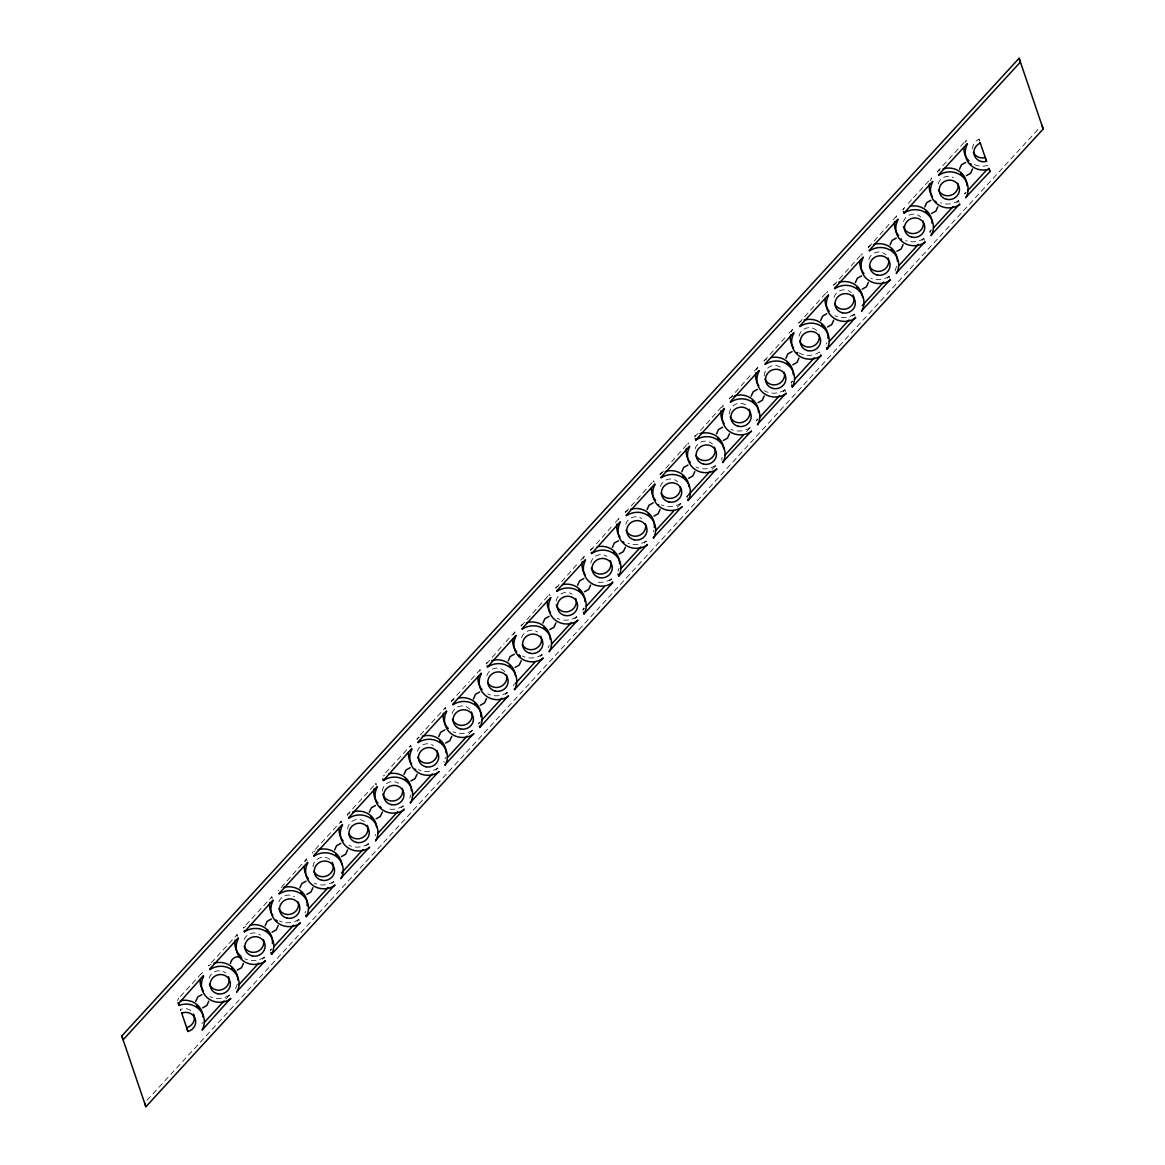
<?xml version="1.0" encoding="UTF-8"?>
<svg xmlns="http://www.w3.org/2000/svg" width="1165" height="1165" viewBox="0 0 1165 1165"><rect width="100%" height="100%" fill="white"/><g stroke="black" fill="none" stroke-linecap="round" stroke-linejoin="round"><path stroke-width="0.75" stroke-dasharray="5 3.75" d="M177.415 1000.546L178.769 998.187M180.342 996.468L202.375 972.469L202.943 974.144M237.66 936.311L237.092 934.636L208.448 965.843A18.917 17.912 -18.7 0 1 211.025 964.372M272.377 898.477L271.809 896.802L243.165 928.024A18.917 17.912 -18.7 0 1 245.757 926.539M307.094 860.644L306.526 858.984L278.129 890.905M341.811 822.825L341.243 821.15L312.599 852.358L312.919 853.319M347.636 815.485L347.316 814.539L375.96 783.317L376.528 784.992M385.615 772.803L410.677 745.498L411.245 747.158M417.07 739.833L418.541 736.921M420.332 734.969L423.914 731.067M425.706 729.115L445.394 707.665L445.889 709.092M451.787 702L451.467 701.053L469.379 681.54M471.155 679.588L480.111 669.831L480.606 671.273M486.431 663.934L504.096 643.706M505.887 641.755L514.828 631.998L515.323 633.44M521.148 626.1L549.545 594.179L550.04 595.606M555.865 588.281L578.889 562.2M580.68 560.249L584.262 556.346L584.757 557.787M590.582 550.448L613.606 524.366M615.397 522.415L618.979 518.512L619.474 519.954M625.299 512.615L653.696 480.694L654.191 482.121M660.016 474.796L688.413 442.86L688.821 444.054M694.733 436.962L723.13 405.027L723.538 406.221M729.363 398.896L752.488 373.062M754.279 371.111L757.847 367.208L758.255 368.402M764.08 361.063L787.205 335.229M788.996 333.277L792.564 329.375L792.972 330.569M798.797 323.229L827.281 291.541L827.689 292.735M833.528 285.41L862.013 253.722L862.406 254.917M868.245 247.577L891.356 221.743M893.147 219.792L896.73 215.889L897.123 217.083M902.962 209.744L904.579 207.326M908.161 203.424L911.744 199.521M913.535 197.569L931.447 178.056L931.767 179.017M937.84 172.391L937.505 171.444L941.087 167.542M942.878 165.59L966.164 140.222L966.484 141.183M225.879 998.958L229.461 995.056L229.796 996.002M262.387 959.174L264.178 957.222L264.513 958.183M270.338 950.844L272.042 948.66M297.104 921.34L298.895 919.389L299.23 920.35M331.821 883.521L333.612 881.57L333.947 882.517M366.553 845.688L368.329 843.737L368.664 844.698M401.27 807.855L403.046 805.903L403.381 806.864M435.987 770.036L437.778 768.085L438.011 768.798M468.913 734.154L472.495 730.251L472.728 730.965M478.64 723.873L480.344 721.688M505.421 694.369L507.212 692.418L507.445 693.131M540.138 656.536L541.929 654.599L542.162 655.312M574.855 618.717L576.646 616.766L576.879 617.479M584.495 608.203L582.718 610.154A18.917 17.912 -18.7 0 0 583.898 607.504M609.572 580.884L611.363 578.932L611.596 579.646M644.289 543.05L646.08 541.099L646.313 541.827M677.215 507.183L680.957 503.761M687.35 498.096L686.869 496.654L688.661 494.703M711.932 469.349L715.674 465.927M746.649 431.516L750.231 427.613L750.872 429.535M758.095 419.05L756.303 421.002A18.917 17.912 -18.7 0 0 757.498 418.366M783.157 391.746L784.948 389.794L785.589 391.702M792.812 381.217L791.02 383.168A18.917 17.912 -18.7 0 0 792.215 380.533M852.591 316.079L854.382 314.128L855.023 316.035M887.308 278.26L889.099 276.309L889.74 278.217M922.025 240.427L923.816 238.475L924.457 240.383M930.296 233.058L929.888 231.864L931.68 229.913M956.742 202.594L958.533 200.642L959.101 202.317M966.105 192.385L964.605 194.031A18.917 17.912 -18.7 0 0 965.246 192.749M147.052 1100.255L1039.457 127.873M972.571 148.96A10.223 9.684 -18.7 0 1 979.022 139.276L979.794 141.562M987.905 165.357L987.905 165.357A18.917 17.912 -18.7 0 1 973.183 164.032M190.725 1010.579A10.223 9.684 -18.7 0 0 180.415 1009.385L180.808 1010.521M979.022 139.276L979.663 141.183M895.579 270.877L895.171 269.683A18.917 17.912 -18.7 0 0 897.137 264.149M819.825 352.442L819.665 351.961A18.917 17.912 -18.7 0 1 798.884 352.777M722.067 460.262L721.586 458.835A18.917 17.912 -18.7 0 0 722.227 457.554M443.836 761.459L444.171 762.42M305.055 913.025L304.968 912.777A18.917 17.912 -18.7 0 0 305.609 911.496M235.621 988.677L235.534 988.43A18.917 17.912 -18.7 0 0 237.5 982.911M180.415 1009.385L180.823 1010.579M479.208 722.358A18.917 17.912 -18.7 0 1 478.553 723.64M472.495 730.251A18.917 17.912 -18.7 0 1 453.025 731.766M444.753 708.946A18.917 17.912 -18.7 0 1 445.394 707.665M451.467 701.053A18.917 17.912 -18.7 0 1 454.059 699.568M513.925 684.525A18.917 17.912 -18.7 0 1 513.27 685.806M507.212 692.418A18.917 17.912 -18.7 0 1 487.742 693.947M479.47 671.113A18.917 17.912 -18.7 0 1 480.111 669.831M486.184 663.22A18.917 17.912 -18.7 0 1 487.436 662.434M549.181 645.337A18.917 17.912 -18.7 0 1 548.001 647.973M541.929 654.599A18.917 17.912 -18.7 0 1 522.459 656.113M513.634 634.648A18.917 17.912 -18.7 0 1 514.828 631.998M520.901 625.387A18.917 17.912 -18.7 0 1 522.153 624.615M619.066 568.258A18.917 17.912 -18.7 0 1 618.076 571.039M611.363 578.932A18.917 17.912 -18.7 0 1 594.776 581.568M583.068 558.982A18.917 17.912 -18.7 0 1 584.262 556.346M590.335 549.734A18.917 17.912 -18.7 0 1 592.927 548.249M653.783 530.425A18.917 17.912 -18.7 0 1 653.347 531.852M646.08 541.099A18.917 17.912 -18.7 0 1 628.022 543.24M618.338 519.808A18.917 17.912 -18.7 0 1 618.979 518.512M625.052 511.901A18.917 17.912 -18.7 0 1 627.644 510.43M965.071 142.581A18.917 17.912 -18.7 0 1 966.164 140.222M958.533 200.642A18.917 17.912 -18.7 0 1 940.475 202.783M930.252 180.691A18.917 17.912 -18.7 0 1 931.447 178.056M937.505 171.444A18.917 17.912 -18.7 0 1 940.097 169.959M576.646 616.766A18.917 17.912 -18.7 0 1 557.176 618.28M548.904 595.461A18.917 17.912 -18.7 0 1 549.545 594.179M555.618 587.568A18.917 17.912 -18.7 0 1 558.21 586.082M750.231 427.613A18.917 17.912 -18.7 0 1 730.761 429.142M721.936 407.677A18.917 17.912 -18.7 0 1 723.13 405.027M729.203 398.415A18.917 17.912 -18.7 0 1 734.693 395.823M784.948 389.794A18.917 17.912 -18.7 0 1 764.167 390.595M756.668 369.844A18.917 17.912 -18.7 0 1 757.847 367.208M763.92 360.582A18.917 17.912 -18.7 0 1 766.512 359.111M854.382 314.128A18.917 17.912 -18.7 0 1 834.912 315.657M826.64 292.823A18.917 17.912 -18.7 0 1 827.281 291.541M833.354 284.93A18.917 17.912 -18.7 0 1 835.946 283.445M826.932 342.699A18.917 17.912 -18.7 0 1 826.378 344.068M791.385 332.01A18.917 17.912 -18.7 0 1 792.564 329.375M798.637 322.763A18.917 17.912 -18.7 0 1 801.229 321.278M889.099 276.309A18.917 17.912 -18.7 0 1 871.041 278.435M861.357 255.004A18.917 17.912 -18.7 0 1 862.013 253.722M868.071 247.097A18.917 17.912 -18.7 0 1 870.663 245.626M930.529 230.568A18.917 17.912 -18.7 0 1 929.888 231.864M923.816 238.475A18.917 17.912 -18.7 0 1 905.758 240.602M896.074 217.171A18.917 17.912 -18.7 0 1 896.73 215.889M902.788 209.278A18.917 17.912 -18.7 0 1 904.04 208.491M687.51 495.373A18.917 17.912 -18.7 0 1 686.869 496.654M680.797 503.28A18.917 17.912 -18.7 0 1 661.327 504.794M653.055 481.975A18.917 17.912 -18.7 0 1 653.696 480.694M659.769 474.068A18.917 17.912 -18.7 0 1 662.361 472.597M715.514 465.447A18.917 17.912 -18.7 0 1 696.044 466.976M687.772 444.142A18.917 17.912 -18.7 0 1 688.413 442.86M694.486 436.249A18.917 17.912 -18.7 0 1 695.738 435.462M270.892 949.329A18.917 17.912 -18.7 0 1 270.251 950.611M264.178 957.222A18.917 17.912 -18.7 0 1 244.723 958.751M236.451 935.917A18.917 17.912 -18.7 0 1 237.092 934.636M298.895 919.389A18.917 17.912 -18.7 0 1 279.44 920.918M271.168 898.084A18.917 17.912 -18.7 0 1 271.809 896.802M375.596 834.475A18.917 17.912 -18.7 0 1 375.057 835.844M368.329 843.737A18.917 17.912 -18.7 0 1 348.874 845.266M340.602 822.432A18.917 17.912 -18.7 0 1 341.243 821.15M347.316 814.539A18.917 17.912 -18.7 0 1 349.908 813.054M333.612 881.57A18.917 17.912 -18.7 0 1 314.157 883.085M305.332 861.619A18.917 17.912 -18.7 0 1 306.526 858.984M313.851 851.586A18.917 17.912 -18.7 0 1 315.191 850.887M229.461 995.056A18.917 17.912 -18.7 0 1 210.006 996.57M201.734 973.751A18.917 17.912 -18.7 0 1 202.375 972.469M202.361 1022.564A18.917 17.912 -18.7 0 1 201.938 1023.846M410.764 795.229A18.917 17.912 -18.7 0 1 409.774 798.01M403.046 805.903A18.917 17.912 -18.7 0 1 386.474 808.539M375.319 784.598A18.917 17.912 -18.7 0 1 375.96 783.317M383.285 775.934A18.917 17.912 -18.7 0 1 384.625 775.22M445.481 757.41A18.917 17.912 -18.7 0 1 445.03 758.823M437.778 768.085A18.917 17.912 -18.7 0 1 418.308 769.599M410.036 746.78A18.917 17.912 -18.7 0 1 410.677 745.498M416.75 738.872A18.917 17.912 -18.7 0 1 419.342 737.401M209.118 978.28A10.223 9.684 -18.7 0 1 225.777 973.023M244.155 939.514A10.223 9.684 -18.7 0 1 260.494 935.189M347.665 828.941A10.223 9.684 -18.7 0 1 365.912 822.971M312.948 866.775A10.223 9.684 -18.7 0 1 331.195 860.804M278.872 901.681A10.223 9.684 -18.7 0 1 294.512 896.817M452.151 713.475A10.223 9.684 -18.7 0 1 470.063 709.485M417.434 751.308A10.223 9.684 -18.7 0 1 433.38 745.513M382.382 791.108A10.223 9.684 -18.7 0 1 398.663 783.331M556.084 600.965A10.223 9.684 -18.7 0 1 572.248 594.194M521.585 637.823A10.223 9.684 -18.7 0 1 537.531 632.027M486.868 675.642A10.223 9.684 -18.7 0 1 504.78 671.652M660.453 486.504A10.223 9.684 -18.7 0 1 677.753 481.829M625.736 524.337A10.223 9.684 -18.7 0 1 641.682 518.542M590.801 563.132A10.223 9.684 -18.7 0 1 606.965 556.36M764.284 376.004A10.223 9.684 -18.7 0 1 781.904 368.344M729.552 413.823A10.223 9.684 -18.7 0 1 747.187 406.177M695.17 448.671A10.223 9.684 -18.7 0 1 712.47 444.011M868.755 259.533A10.223 9.684 -18.7 0 1 886.055 254.858M834.038 297.366A10.223 9.684 -18.7 0 1 851.338 292.692M799.103 336.161A10.223 9.684 -18.7 0 1 816.621 330.525M938.189 183.866A10.223 9.684 -18.7 0 1 953.363 177.59M903.472 221.7A10.223 9.684 -18.7 0 1 920.772 217.04"/><path stroke-width="1.5" d="M473.398 699.087L475.451 694.369L479.631 692.039M195.72 1001.39L197.715 996.992L201.894 994.662M208.768 1001.172L206.773 1005.555L202.608 1007.885M230.437 963.557C230.888 959.465 234.879 956.115 239.014 956.887M243.485 963.338L241.49 967.736L237.325 970.052M265.154 925.724L267.149 921.34L271.329 919.01M278.202 925.505L276.207 929.903L272.042 932.233M299.871 887.905L301.866 883.507L306.046 881.177M312.919 887.686L310.924 892.07L306.759 894.4M334.588 850.071L336.583 845.674L340.762 843.358M347.636 849.853L345.641 854.251L341.476 856.566M369.305 812.238L371.3 807.855L375.479 805.525M382.353 812.02L380.358 816.417L376.193 818.747M404.022 774.405L406.017 770.021L410.197 767.691M417.07 774.201L415.075 778.584L410.91 780.914M438.739 736.586L440.734 732.188L444.913 729.858M451.787 736.367L449.792 740.751L445.627 743.081M486.504 698.534L484.509 702.932L480.344 705.262M508.173 660.919L510.168 656.536L514.347 654.206M521.221 660.701L519.226 665.099L515.061 667.428M542.89 623.1L544.885 618.702L549.065 616.372M555.938 622.882L553.943 627.265L549.778 629.595M577.607 585.267L579.602 580.869L583.782 578.554M590.655 585.048L588.675 589.446L584.495 591.762M612.324 547.434L614.319 543.05L618.499 540.72M625.372 547.215L623.391 551.613L619.212 553.943M647.056 509.615L649.036 505.217L653.216 502.887M660.089 509.396L658.109 513.78L653.929 516.11M681.773 471.781L683.753 467.383L687.933 465.068M694.806 471.563L692.826 475.961L688.646 478.276M716.49 433.948L718.47 429.565L722.649 427.235M729.523 433.729L727.543 438.127L723.363 440.457M751.207 396.129L753.187 391.731L757.367 389.401M764.24 395.911L762.26 400.294L758.08 402.624M785.924 358.296L787.904 353.898L792.083 351.568M798.957 358.077L796.976 362.461L792.797 364.791M820.641 320.462L822.621 316.079L826.801 313.749M833.674 320.244L831.694 324.642L827.514 326.972M855.358 282.629L857.338 278.246L861.518 275.916M868.391 282.425L866.411 286.808L862.231 289.138M890.075 244.81L892.055 240.412L896.235 238.082M903.108 244.592L901.127 248.975L896.948 251.305M924.792 206.977L926.772 202.579L930.952 200.264M937.825 206.758L935.845 211.156L931.665 213.472M959.509 169.143L961.489 164.76L965.668 162.43M972.557 168.925L970.562 173.323L966.382 175.653M121.801 1035.991L1019.113 58.25L1043.199 129.009L145.887 1106.75L121.801 1035.991L123.097 1039.806L1020.409 62.065L1019.113 58.25M203.424 975.571L178.493 1003.72L179.06 1005.395A18.917 17.912 -18.7 0 1 199.739 1009.851A18.917 17.912 -18.7 0 1 202.113 1030.093L230.597 998.39M209.583 969.193L238.228 937.985M244.053 930.646L244.461 931.84L272.945 900.152M279.017 893.54L307.662 862.318M313.735 855.707L342.379 824.5M348.452 817.874L377.096 786.666M382.761 778.861L383.329 780.521L411.726 748.6M417.885 742.221L446.53 711.014M452.603 704.388L481.247 673.181M487.072 665.841L487.48 667.035L515.964 635.347M522.037 628.736L550.681 597.514M556.754 590.903L585.398 559.695M591.223 552.356L591.631 553.55L620.115 521.862M626.188 515.25L654.832 484.028M660.904 477.417L689.549 446.21M695.301 438.637L695.782 440.064L724.266 408.376M730.338 401.765L758.983 370.543M765.056 363.931L793.7 332.724M799.773 326.098L828.417 294.891M834.49 288.279L863.134 257.057M869.207 250.446L897.851 219.224M903.516 211.418L904.084 213.093L932.568 181.405M938.64 174.794L967.285 143.572M204.399 1022.36L224.102 1000.91M239.116 984.542L258.819 963.076M273.833 946.708L293.536 925.243M308.55 908.875L328.253 887.424M341.476 872.993L362.97 849.591M377.984 833.223L397.687 811.757M412.701 795.389L432.404 773.924M447.418 757.556L467.121 736.105M482.135 719.737L501.838 698.272M515.061 683.855L534.764 662.39M551.569 644.07L571.272 622.62M586.286 606.251L604.198 586.738M621.003 568.418L640.706 546.953M655.72 530.585L673.632 511.085M688.661 494.703L710.14 471.301M725.169 454.933L743.066 435.419M759.886 417.099L779.574 395.649M794.603 379.266L814.291 357.815M829.32 341.447L849.008 319.982M862.246 305.565L883.725 282.148M898.754 265.78L918.442 244.33M933.471 227.961L953.159 206.496M967.62 190.74L987.206 169.391M236.67 991.779L265.314 960.572M270.906 952.519L271.547 954.426L300.031 922.738M305.783 915.166L306.264 916.607L334.748 884.905M340.821 878.293L369.465 847.086M375.538 840.46L404.109 809.02M410.255 802.641L438.899 771.419M444.972 764.808L473.616 733.601M479.368 726.028L479.849 727.455L508.333 695.767M514.333 688.908L514.566 689.622L543.05 657.934M549.123 651.322L577.767 620.1M583.447 612.295L584 613.97L612.644 582.762L612.324 581.801M617.989 573.996L618.717 576.136L647.201 544.448M653.274 537.837L681.918 506.615M687.918 499.77L688.151 500.484L716.635 468.796M722.708 462.17L751.367 430.963M757.425 424.351L786.084 393.129M791.661 385.091L792.317 386.998L820.961 355.776L820.626 354.83M826.538 347.738L827.034 349.165L855.518 317.477M861.576 310.866L890.235 279.644M896.307 273.032L924.952 241.825M931.024 235.199L959.669 203.992M965.741 197.38L990.017 171.575L988.881 168.226M961.868 174.706L961.14 173.803L961.649 174.663M935.437 201.181L936.092 202.011M926.058 211.418L927.224 212.467M891.342 249.237L892.463 250.373L891.589 249.47M796.569 352.5L797.443 353.097L796.569 352.646M752.474 400.556L753.595 401.692M717.756 438.39L718.878 439.525M683.04 476.208L684.204 477.271M648.322 514.042L649.196 515.134M544.157 627.527L545.337 628.59M509.44 665.361L510.416 666.424M415.774 769.745L414.973 769.118M379.965 806.457L381.13 807.505M370.572 816.68L371.752 817.728M371.679 817.801L370.805 816.883M335.855 854.498L336.991 855.649M301.138 892.332L302.07 893.366M276.833 921.034L276.003 920.321L276.731 920.962M266.421 930.165L267.309 931.243M198.079 1006.953L196.958 1005.934L198.152 1006.88M900.793 239.043L901.623 239.946L901.098 239.16M658.764 504.926L658.647 504.794M518.978 655.211L519.546 655.939L518.964 655.342M276.688 920.627L275.974 920.19M578.932 590.043L579.762 590.786M927.02 212.481L926.364 211.593M336.7 855.547L336.175 854.688M856.872 287.216L857.44 288.032L856.668 287.406M821.995 325.181L823.073 325.952M787.438 362.868L788.356 363.786M717.902 438.535L718.441 439.336L717.946 438.768M683.01 476.325L684.044 477.169M648.279 514.129L649.327 515.003M579.034 589.854L580.039 590.728M544.157 627.673L545.162 628.459M509.6 665.506L509.804 665.914M474.985 703.325L475.713 703.995L474.781 703.529M441.142 742.003L440.006 741.013L440.894 742.105M406.265 779.909L405.318 778.861L406.469 779.909M301.109 892.448L302.157 893.293M266.377 930.238L267.44 931.126M197.147 1005.977L198.006 1006.778M623.304 541.754L623.857 542.642M241.403 957.878L241.738 958.591L241.242 957.994M892.142 250.271L891.385 249.587M197.817 1006.866L197.045 1006.05M961.14 173.891L961.635 174.648L960.834 173.818M613.97 552.094L614.406 552.822L613.62 552.195M232.126 968.261L232.49 969.003L231.733 968.304M440.035 741.202L440.821 742.047L440.108 741.29M405.566 779.414L406.134 779.895L405.289 778.992M797.413 353.068L796.875 353.01M509.658 665.885L510.459 666.322M648.424 514.464L649.094 515.047L648.337 514.231M266.523 930.544L267.207 931.17L266.45 930.354M752.503 400.876L753.493 401.648L752.43 400.644M970.416 163.726L971.027 164.352L970.299 163.683M787.234 362.956L788.021 363.771L787.19 363.029M926.088 211.724L926.728 212.336L926.029 211.52M683.054 476.529L683.753 477.184L683.083 476.441M823.029 325.894L821.893 325.05M544.172 627.818L544.827 628.445L544.186 627.717M980.187 142.698L986.551 161.382A10.223 9.684 -18.7 0 1 974.348 155.338A10.223 9.684 -18.7 0 1 980.318 143.091L980.158 142.625M990.017 171.575L989.202 169.187A18.917 17.912 -18.7 0 1 969.382 163.799A18.917 17.912 -18.7 0 1 967.445 144.052M181.594 1012.807L187.944 1031.476A10.223 9.684 -18.7 0 0 195.21 1018.807A10.223 9.684 -18.7 0 0 181.711 1013.201L181.551 1012.72M1041.903 125.194L1043.199 129.009M986.551 161.382L985.255 157.566A10.223 9.684 -18.7 0 1 973.372 152.295M178.085 1002.526L179.06 1005.395M187.944 1031.476L186.648 1027.661A10.223 9.684 -18.7 0 0 193.55 1014.074M144.591 1102.935L145.887 1106.75M487.48 667.035A18.917 17.912 -18.7 0 1 510.62 667.88A18.917 17.912 -18.7 0 1 514.566 689.622M508.493 696.248A18.917 17.912 -18.7 0 1 485.368 695.403A18.917 17.912 -18.7 0 1 481.407 673.661M452.763 704.869A18.917 17.912 -18.7 0 1 475.903 705.713A18.917 17.912 -18.7 0 1 479.849 727.455M473.776 734.067A18.917 17.912 -18.7 0 1 450.651 733.222A18.917 17.912 -18.7 0 1 446.69 711.48M458.5 698.068A18.917 17.912 -18.7 0 1 480.723 716.591M448.307 728.46A18.917 17.912 -18.7 0 1 443.428 713.198M491.674 660.628A18.917 17.912 -18.7 0 1 515.44 675.685M482.033 689.578A18.917 17.912 -18.7 0 1 477.941 676.88M522.197 629.216A18.917 17.912 -18.7 0 1 545.337 630.061A18.917 17.912 -18.7 0 1 549.283 651.803M543.21 658.414A18.917 17.912 -18.7 0 1 520.085 657.57A18.917 17.912 -18.7 0 1 516.124 635.828M526.391 622.794A18.917 17.912 -18.7 0 1 550.23 639.396M516.75 651.745A18.917 17.912 -18.7 0 1 512.658 639.046M626.348 515.731A18.917 17.912 -18.7 0 1 649.488 516.576A18.917 17.912 -18.7 0 1 653.434 538.317M647.376 544.929A18.917 17.912 -18.7 0 1 624.236 544.084A18.917 17.912 -18.7 0 1 620.275 522.342M591.631 553.55A18.917 17.912 -18.7 0 1 614.771 554.394A18.917 17.912 -18.7 0 1 618.717 576.136M612.644 582.762A18.917 17.912 -18.7 0 1 589.519 581.918A18.917 17.912 -18.7 0 1 585.558 560.176M597.368 546.749A18.917 17.912 -18.7 0 1 619.663 563.744M585.267 574.942A18.917 17.912 -18.7 0 1 582.296 561.88M630.542 509.309A18.917 17.912 -18.7 0 1 654.308 527.454M619.984 537.109A18.917 17.912 -18.7 0 1 617.013 524.046M968.945 160.901A18.917 17.912 -18.7 0 1 963.95 147.78M938.801 175.26A18.917 17.912 -18.7 0 1 961.94 176.104A18.917 17.912 -18.7 0 1 965.901 197.846M959.829 204.472A18.917 17.912 -18.7 0 1 936.689 203.627A18.917 17.912 -18.7 0 1 932.728 181.886M943.009 168.852A18.917 17.912 -18.7 0 1 966.833 185.453M932.451 196.652A18.917 17.912 -18.7 0 1 929.481 183.589M556.914 591.383A18.917 17.912 -18.7 0 1 580.053 592.228A18.917 17.912 -18.7 0 1 584 613.97M577.927 620.581A18.917 17.912 -18.7 0 1 554.802 619.736A18.917 17.912 -18.7 0 1 550.841 597.995M562.651 584.582A18.917 17.912 -18.7 0 1 584.947 601.577M550.55 612.761A18.917 17.912 -18.7 0 1 547.375 601.213M765.216 364.412A18.917 17.912 -18.7 0 1 788.356 365.257A18.917 17.912 -18.7 0 1 792.317 386.998M786.244 393.61A18.917 17.912 -18.7 0 1 763.104 392.765A18.917 17.912 -18.7 0 1 759.143 371.023M730.499 402.245A18.917 17.912 -18.7 0 1 753.639 403.09A18.917 17.912 -18.7 0 1 757.6 424.832M751.527 431.443A18.917 17.912 -18.7 0 1 728.387 430.599A18.917 17.912 -18.7 0 1 724.426 408.857M734.693 395.823A18.917 17.912 -18.7 0 1 758.532 412.425M724.149 423.623A18.917 17.912 -18.7 0 1 721.164 410.561M770.953 357.597A18.917 17.912 -18.7 0 1 793.249 374.591M758.866 385.79A18.917 17.912 -18.7 0 1 755.881 372.727M799.933 326.579A18.917 17.912 -18.7 0 1 823.073 327.423A18.917 17.912 -18.7 0 1 827.034 349.165M820.961 355.776A18.917 17.912 -18.7 0 1 797.821 354.932A18.917 17.912 -18.7 0 1 793.86 333.19M834.65 288.745A18.917 17.912 -18.7 0 1 857.789 289.59A18.917 17.912 -18.7 0 1 861.75 311.332M855.678 317.958A18.917 17.912 -18.7 0 1 832.538 317.113A18.917 17.912 -18.7 0 1 828.577 295.371M838.844 282.338A18.917 17.912 -18.7 0 1 862.624 297.395M829.203 311.288A18.917 17.912 -18.7 0 1 825.126 298.589M804.127 320.171A18.917 17.912 -18.7 0 1 827.907 338.301M793.583 347.956A18.917 17.912 -18.7 0 1 790.598 334.908M904.084 213.093A18.917 17.912 -18.7 0 1 927.224 213.938A18.917 17.912 -18.7 0 1 931.185 235.68M925.112 242.291A18.917 17.912 -18.7 0 1 901.972 241.446A18.917 17.912 -18.7 0 1 898.011 219.704M869.367 250.926A18.917 17.912 -18.7 0 1 892.507 251.771A18.917 17.912 -18.7 0 1 896.468 273.513M890.395 280.124A18.917 17.912 -18.7 0 1 867.255 279.28A18.917 17.912 -18.7 0 1 863.294 257.538M873.561 244.504A18.917 17.912 -18.7 0 1 897.399 261.106M863.92 273.455A18.917 17.912 -18.7 0 1 859.843 260.756M909.836 206.292A18.917 17.912 -18.7 0 1 932.117 223.287M898.637 235.621A18.917 17.912 -18.7 0 1 894.764 221.423M695.782 440.064A18.917 17.912 -18.7 0 1 718.922 440.909A18.917 17.912 -18.7 0 1 722.868 462.651M716.81 469.262A18.917 17.912 -18.7 0 1 693.67 468.417A18.917 17.912 -18.7 0 1 689.709 446.676M661.065 477.898A18.917 17.912 -18.7 0 1 684.204 478.742A18.917 17.912 -18.7 0 1 688.151 500.484M682.093 507.095A18.917 17.912 -18.7 0 1 658.953 506.251A18.917 17.912 -18.7 0 1 654.992 484.509M665.259 471.476A18.917 17.912 -18.7 0 1 689.039 486.548M655.618 500.426A18.917 17.912 -18.7 0 1 651.526 487.727M699.976 433.657A18.917 17.912 -18.7 0 1 723.756 448.714M690.335 462.607A18.917 17.912 -18.7 0 1 686.447 448.394M279.178 894.021A18.917 17.912 -18.7 0 1 302.303 894.866A18.917 17.912 -18.7 0 1 306.264 916.607M300.191 923.219A18.917 17.912 -18.7 0 1 277.066 922.374A18.917 17.912 -18.7 0 1 273.105 900.632M244.461 931.84A18.917 17.912 -18.7 0 1 267.586 932.684A18.917 17.912 -18.7 0 1 271.547 954.426M265.474 961.052A18.917 17.912 -18.7 0 1 242.349 960.193A18.917 17.912 -18.7 0 1 238.388 938.466M250.198 925.039A18.917 17.912 -18.7 0 1 272.421 943.563M241.053 956.378A18.917 17.912 -18.7 0 1 235.126 940.17M283.372 887.599A18.917 17.912 -18.7 0 1 307.138 905.729M272.814 915.399A18.917 17.912 -18.7 0 1 269.843 902.336M348.612 818.354A18.917 17.912 -18.7 0 1 371.737 819.199A18.917 17.912 -18.7 0 1 375.698 840.941M369.625 847.552A18.917 17.912 -18.7 0 1 346.5 846.707A18.917 17.912 -18.7 0 1 342.539 824.966M313.895 856.188A18.917 17.912 -18.7 0 1 337.02 857.032A18.917 17.912 -18.7 0 1 340.981 878.774M334.908 885.385A18.917 17.912 -18.7 0 1 311.783 884.541A18.917 17.912 -18.7 0 1 307.822 862.799M318.089 849.766A18.917 17.912 -18.7 0 1 341.855 864.838M308.448 878.716A18.917 17.912 -18.7 0 1 304.356 866.017M352.806 811.947A18.917 17.912 -18.7 0 1 376.572 827.004M343.165 840.897A18.917 17.912 -18.7 0 1 339.073 828.199M209.744 969.673A18.917 17.912 -18.7 0 1 232.869 970.518A18.917 17.912 -18.7 0 1 236.83 992.26M230.757 998.871A18.917 17.912 -18.7 0 1 207.632 998.026A18.917 17.912 -18.7 0 1 203.671 976.285M213.938 963.251A18.917 17.912 -18.7 0 1 237.776 979.867M203.38 991.051A18.917 17.912 -18.7 0 1 200.205 979.503M180.386 1000.779A18.917 17.912 -18.7 0 1 203.045 1017.074M383.329 780.521A18.917 17.912 -18.7 0 1 406.469 781.38A18.917 17.912 -18.7 0 1 410.415 803.107M404.342 809.733A18.917 17.912 -18.7 0 1 381.217 808.889A18.917 17.912 -18.7 0 1 377.256 787.147M389.066 773.72A18.917 17.912 -18.7 0 1 411.362 790.715M377.882 803.064A18.917 17.912 -18.7 0 1 373.994 788.851M418.046 742.702A18.917 17.912 -18.7 0 1 441.185 743.547A18.917 17.912 -18.7 0 1 445.132 765.288M439.059 771.9A18.917 17.912 -18.7 0 1 415.934 771.055A18.917 17.912 -18.7 0 1 411.973 749.313M422.24 736.28A18.917 17.912 -18.7 0 1 446.079 752.881M411.682 764.08A18.917 17.912 -18.7 0 1 408.507 752.532M228.486 976.736A10.223 9.684 -18.7 0 1 222.53 989.449A10.223 9.684 -18.7 0 1 209.438 984.163M263.508 939.835A10.223 9.684 -18.7 0 1 256.751 951.805A10.223 9.684 -18.7 0 1 244.155 946.344M367.354 825.417A10.223 9.684 -18.7 0 1 361.864 837.941A10.223 9.684 -18.7 0 1 348.699 833.732M332.229 862.362A10.223 9.684 -18.7 0 1 327.613 875.541A10.223 9.684 -18.7 0 1 313.982 871.566M298.225 902.016A10.223 9.684 -18.7 0 1 291.468 913.972A10.223 9.684 -18.7 0 1 278.872 908.511M471.505 711.932A10.223 9.684 -18.7 0 1 465.549 724.645A10.223 9.684 -18.7 0 1 452.457 719.358M437.093 750.697A10.223 9.684 -18.7 0 1 430.336 762.653A10.223 9.684 -18.7 0 1 417.74 757.192M402.376 788.53A10.223 9.684 -18.7 0 1 395.124 800.632A10.223 9.684 -18.7 0 1 382.703 794.093M575.656 598.446A10.223 9.684 -18.7 0 1 569.204 611.334A10.223 9.684 -18.7 0 1 556.288 604.941M540.939 636.279A10.223 9.684 -18.7 0 1 535.449 648.788A10.223 9.684 -18.7 0 1 522.299 644.595M506.527 675.045A10.223 9.684 -18.7 0 1 487.582 682.413M680.331 486.868A10.223 9.684 -18.7 0 1 661.167 493.276M645.41 523.726A10.223 9.684 -18.7 0 1 638.638 535.682A10.223 9.684 -18.7 0 1 626.042 530.221M610.373 560.613A10.223 9.684 -18.7 0 1 604.417 573.34A10.223 9.684 -18.7 0 1 591.325 568.054M784.278 372.407A10.223 9.684 -18.7 0 1 777.506 384.363A10.223 9.684 -18.7 0 1 764.91 378.902M749.241 409.308A10.223 9.684 -18.7 0 1 743.285 422.021A10.223 9.684 -18.7 0 1 730.193 416.735M714.524 447.127A10.223 9.684 -18.7 0 1 709.034 459.651A10.223 9.684 -18.7 0 1 695.884 455.442M888.109 257.989A10.223 9.684 -18.7 0 1 882.619 270.498A10.223 9.684 -18.7 0 1 869.469 266.304M852.984 294.934A10.223 9.684 -18.7 0 1 848.368 308.113A10.223 9.684 -18.7 0 1 834.752 304.123M818.995 334.573A10.223 9.684 -18.7 0 1 812.223 346.544A10.223 9.684 -18.7 0 1 799.627 341.068M957.863 183.255A10.223 9.684 -18.7 0 1 951.091 195.225A10.223 9.684 -18.7 0 1 938.495 189.764M923.146 221.088A10.223 9.684 -18.7 0 1 915.879 233.204A10.223 9.684 -18.7 0 1 903.472 226.651M519.197 655.356L519.969 656.128L519.197 655.356M217.564 993.745A10.223 9.684 -18.7 0 0 230.088 981.498A10.223 9.684 -18.7 0 0 213.093 977.581A10.223 9.684 -18.7 0 0 217.564 993.745M252.281 955.912A10.223 9.684 -18.7 0 0 264.805 943.665A10.223 9.684 -18.7 0 0 247.81 939.747A10.223 9.684 -18.7 0 0 252.281 955.912M356.432 842.426A10.223 9.684 -18.7 0 0 368.956 830.179A10.223 9.684 -18.7 0 0 351.961 826.262A10.223 9.684 -18.7 0 0 356.432 842.426M321.715 880.259A10.223 9.684 -18.7 0 0 334.239 867.998A10.223 9.684 -18.7 0 0 317.244 864.095A10.223 9.684 -18.7 0 0 321.715 880.259M286.998 918.093A10.223 9.684 -18.7 0 0 299.522 905.831A10.223 9.684 -18.7 0 0 282.527 901.928A10.223 9.684 -18.7 0 0 286.998 918.093M460.583 728.941A10.223 9.684 -18.7 0 0 473.106 716.693A10.223 9.684 -18.7 0 0 456.112 712.776A10.223 9.684 -18.7 0 0 460.583 728.941M425.866 766.774A10.223 9.684 -18.7 0 0 438.39 754.512A10.223 9.684 -18.7 0 0 421.395 750.61A10.223 9.684 -18.7 0 0 425.866 766.774M391.149 804.607A10.223 9.684 -18.7 0 0 403.673 792.346A10.223 9.684 -18.7 0 0 386.678 788.443A10.223 9.684 -18.7 0 0 391.149 804.607M564.734 615.455A10.223 9.684 -18.7 0 0 577.257 603.208A10.223 9.684 -18.7 0 0 560.278 599.291A10.223 9.684 -18.7 0 0 564.734 615.455M530.017 653.288A10.223 9.684 -18.7 0 0 542.541 641.027A10.223 9.684 -18.7 0 0 525.561 637.124A10.223 9.684 -18.7 0 0 530.017 653.288M495.3 691.107A10.223 9.684 -18.7 0 0 507.824 678.86A10.223 9.684 -18.7 0 0 490.829 674.957A10.223 9.684 -18.7 0 0 495.3 691.107M668.885 501.969A10.223 9.684 -18.7 0 0 681.409 489.722A10.223 9.684 -18.7 0 0 664.429 485.805A10.223 9.684 -18.7 0 0 668.885 501.969M634.168 539.803A10.223 9.684 -18.7 0 0 646.692 527.541A10.223 9.684 -18.7 0 0 629.712 523.638A10.223 9.684 -18.7 0 0 634.168 539.803M599.451 577.622A10.223 9.684 -18.7 0 0 611.975 565.375A10.223 9.684 -18.7 0 0 594.995 561.457A10.223 9.684 -18.7 0 0 599.451 577.622M773.05 388.484A10.223 9.684 -18.7 0 0 785.56 376.222A10.223 9.684 -18.7 0 0 768.58 372.319A10.223 9.684 -18.7 0 0 773.05 388.484M738.319 426.317A10.223 9.684 -18.7 0 0 750.843 414.056A10.223 9.684 -18.7 0 0 733.863 410.153A10.223 9.684 -18.7 0 0 738.319 426.317M703.602 464.136A10.223 9.684 -18.7 0 0 716.125 451.889A10.223 9.684 -18.7 0 0 699.146 447.972A10.223 9.684 -18.7 0 0 703.602 464.136M877.201 274.998A10.223 9.684 -18.7 0 0 889.725 262.737A10.223 9.684 -18.7 0 0 872.731 258.834A10.223 9.684 -18.7 0 0 877.201 274.998M842.484 312.832A10.223 9.684 -18.7 0 0 855.008 300.57A10.223 9.684 -18.7 0 0 838.014 296.667A10.223 9.684 -18.7 0 0 842.484 312.832M807.767 350.65A10.223 9.684 -18.7 0 0 820.291 338.403A10.223 9.684 -18.7 0 0 803.297 334.486A10.223 9.684 -18.7 0 0 807.767 350.65M946.635 199.332A10.223 9.684 -18.7 0 0 959.159 187.084A10.223 9.684 -18.7 0 0 942.165 183.182A10.223 9.684 -18.7 0 0 946.635 199.332M911.918 237.165A10.223 9.684 -18.7 0 0 924.442 224.918A10.223 9.684 -18.7 0 0 907.448 221A10.223 9.684 -18.7 0 0 911.918 237.165"/></g></svg>
